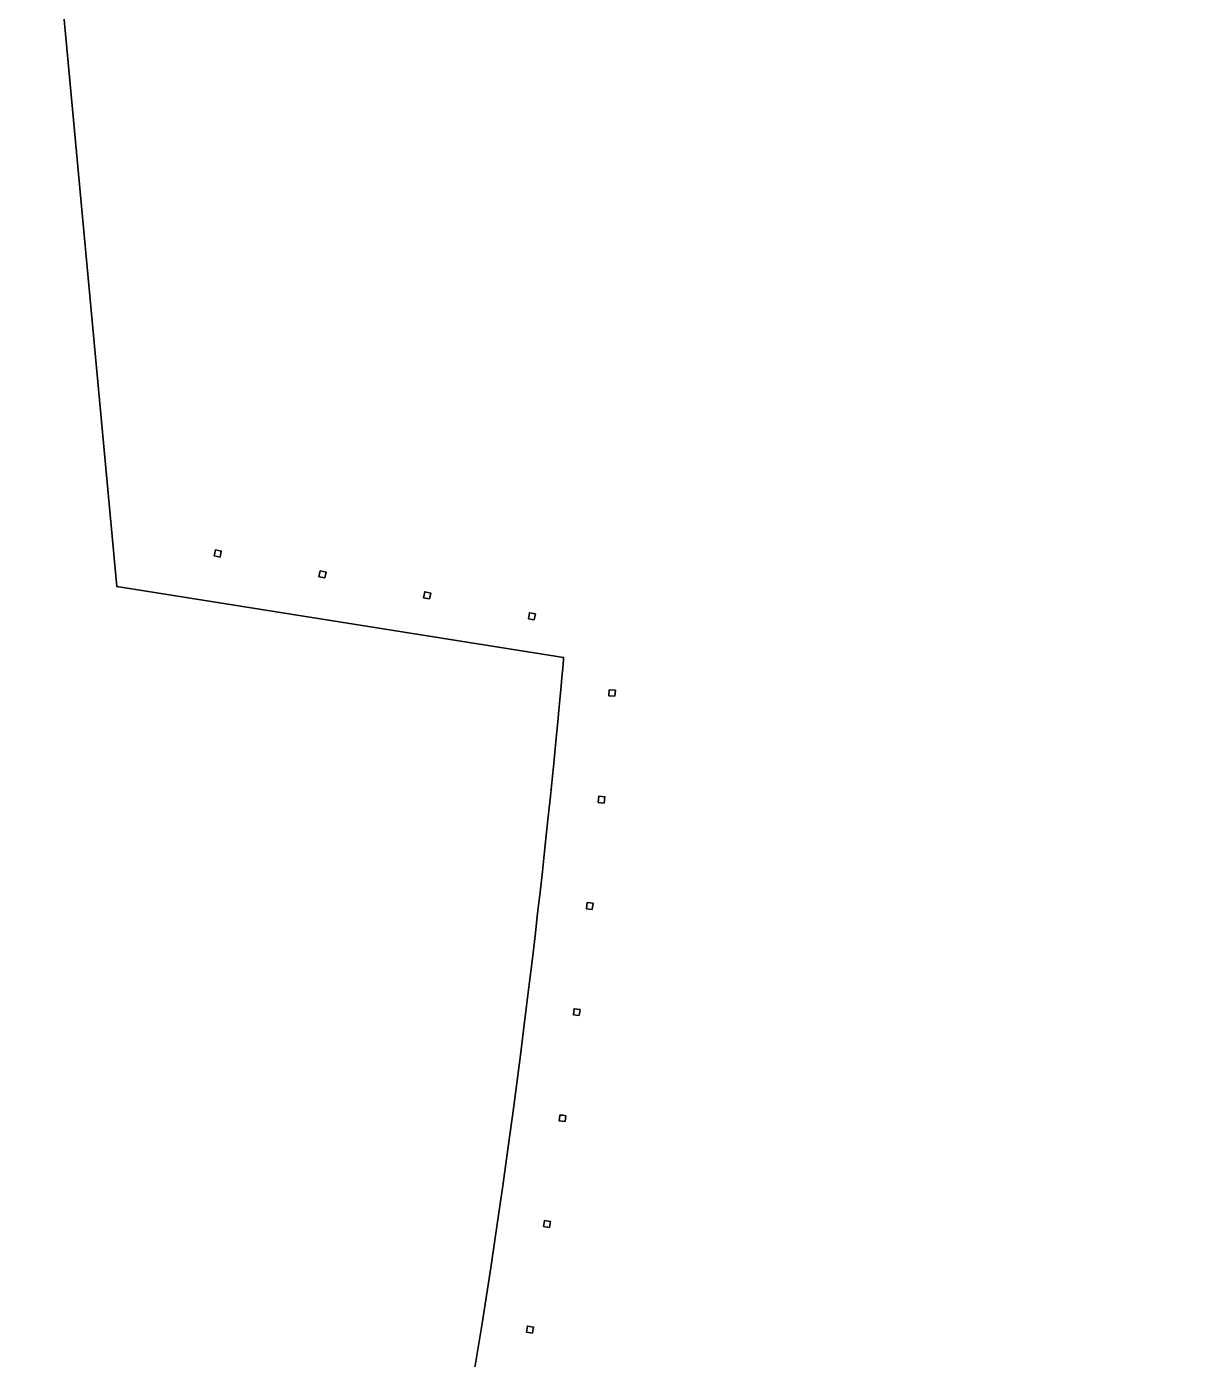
# Model space of a CAD drawing. Header units: millimetres. Extents: x 24 to 984, y -529 to -8.
# Drawn here: x 720.8 to 821.7, y -408 to -291.3 of the extents above; entities that cross this region are included whole.
import ezdxf

# ---------------------------------------------------------------- set-up
doc = ezdxf.new("R2010")
doc.units = ezdxf.units.MM
doc.header["$MEASUREMENT"] = 0
doc.layers.add('基本型', color=7, linetype='Continuous', lineweight=0)

# ---------------------------------------------------------------- blocks, each defined once
blk = doc.blocks.new('Block_16')
at = {"layer": '基本型', "color": 251, "lineweight": 35, "true_color": 0x606060}
blk.add_open_spline([(720.84, -255.44), (720.84, -255.44), (728.72, -340.31), (728.72, -340.31), (728.72, -340.31), (767.85, -346.51), (767.85, -346.51), (767.85, -346.51), (760.87, -430.79), (746.19, -463.75), (746.19, -463.75), (785.58, -491.27), (853.22, -491.49), (853.22, -491.49), (853.21, -491.5), (853.21, -491.5), (853.35, -491.5), (853.49, -491.5), (853.63, -491.5), (853.77, -491.5), (853.9, -491.5), (854.04, -491.5), (854.04, -491.5), (854.04, -491.49), (854.04, -491.49), (921.67, -491.27), (961.07, -463.75), (961.07, -463.75), (946.38, -430.79), (939.06, -346.51), (939.06, -346.51), (939.06, -346.51), (978.53, -340.31), (978.53, -340.31), (978.53, -340.31), (984.3, -255.44), (984.3, -255.44)], degree=3, knots=[0, 0, 0, 0, 1, 1, 1, 2, 2, 2, 3, 3, 3, 4, 4, 4, 5, 5, 5, 6, 6, 6, 7, 7, 7, 8, 8, 8, 9, 9, 9, 10, 10, 10, 11, 11, 11, 12, 12, 12, 12], dxfattribs=at)
blk = doc.blocks.new('Block_15')
at = {"layer": '基本型', "color": 251, "lineweight": 35, "true_color": 0x606060}
for points, knots in [([(737.77, -337.73), (737.77, -337.73), (737.26, -337.63), (737.26, -337.63), (737.26, -337.63), (737.36, -337.11), (737.36, -337.11), (737.36, -337.11), (737.88, -337.21), (737.88, -337.21), (737.88, -337.21), (737.77, -337.73), (737.77, -337.73)], [0, 0, 0, 0, 1, 1, 1, 2, 2, 2, 3, 3, 3, 4, 4, 4, 4]), ([(746.94, -339.56), (746.94, -339.56), (746.42, -339.46), (746.42, -339.46), (746.42, -339.46), (746.53, -338.94), (746.53, -338.94), (746.53, -338.94), (747.05, -339.04), (747.05, -339.04), (747.05, -339.04), (746.94, -339.56), (746.94, -339.56)], [0, 0, 0, 0, 1, 1, 1, 2, 2, 2, 3, 3, 3, 4, 4, 4, 4]), ([(756.11, -341.4), (756.11, -341.4), (755.59, -341.29), (755.59, -341.29), (755.59, -341.29), (755.69, -340.77), (755.69, -340.77), (755.69, -340.77), (756.21, -340.88), (756.21, -340.88), (756.21, -340.88), (756.11, -341.4), (756.11, -341.4)], [0, 0, 0, 0, 1, 1, 1, 2, 2, 2, 3, 3, 3, 4, 4, 4, 4]), ([(765.28, -343.23), (765.28, -343.23), (764.76, -343.13), (764.76, -343.13), (764.76, -343.13), (764.86, -342.61), (764.86, -342.61), (764.86, -342.61), (765.38, -342.71), (765.38, -342.71), (765.38, -342.71), (765.28, -343.23), (765.28, -343.23)], [0, 0, 0, 0, 1, 1, 1, 2, 2, 2, 3, 3, 3, 4, 4, 4, 4]), ([(772.33, -349.92), (772.33, -349.92), (771.8, -349.87), (771.8, -349.87), (771.8, -349.87), (771.85, -349.34), (771.85, -349.34), (771.85, -349.34), (772.38, -349.39), (772.38, -349.39), (772.38, -349.39), (772.33, -349.92), (772.33, -349.92)], [0, 0, 0, 0, 1, 1, 1, 2, 2, 2, 3, 3, 3, 4, 4, 4, 4]), ([(771.4, -359.26), (771.4, -359.26), (770.88, -359.2), (770.88, -359.2), (770.88, -359.2), (770.93, -358.67), (770.93, -358.67), (770.93, -358.67), (771.46, -358.73), (771.46, -358.73), (771.46, -358.73), (771.4, -359.26), (771.4, -359.26)], [0, 0, 0, 0, 1, 1, 1, 2, 2, 2, 3, 3, 3, 4, 4, 4, 4]), ([(770.36, -368.57), (770.36, -368.57), (769.84, -368.51), (769.84, -368.51), (769.84, -368.51), (769.9, -367.98), (769.9, -367.98), (769.9, -367.98), (770.43, -368.04), (770.43, -368.04), (770.43, -368.04), (770.36, -368.57), (770.36, -368.57)], [0, 0, 0, 0, 1, 1, 1, 2, 2, 2, 3, 3, 3, 4, 4, 4, 4]), ([(769.22, -377.87), (769.22, -377.87), (768.7, -377.8), (768.7, -377.8), (768.7, -377.8), (768.76, -377.27), (768.76, -377.27), (768.76, -377.27), (769.29, -377.34), (769.29, -377.34), (769.29, -377.34), (769.22, -377.87), (769.22, -377.87)], [0, 0, 0, 0, 1, 1, 1, 2, 2, 2, 3, 3, 3, 4, 4, 4, 4]), ([(767.97, -387.15), (767.97, -387.15), (767.45, -387.07), (767.45, -387.07), (767.45, -387.07), (767.52, -386.58), (767.52, -386.58), (767.52, -386.58), (767.79, -386.59), (767.79, -386.59), (767.79, -386.59), (768.04, -386.65), (768.04, -386.65), (768.04, -386.65), (767.97, -387.15), (767.97, -387.15)], [0, 0, 0, 0, 1, 1, 1, 2, 2, 2, 3, 3, 3, 4, 4, 4, 5, 5, 5, 5]), ([(766.61, -396.41), (766.61, -396.41), (766.09, -396.33), (766.09, -396.33), (766.09, -396.33), (766.17, -395.81), (766.17, -395.81), (766.17, -395.81), (766.69, -395.89), (766.69, -395.89), (766.69, -395.89), (766.61, -396.41), (766.61, -396.41)], [0, 0, 0, 0, 1, 1, 1, 2, 2, 2, 3, 3, 3, 4, 4, 4, 4]), ([(765.12, -405.66), (765.12, -405.66), (764.6, -405.57), (764.6, -405.57), (764.6, -405.57), (764.68, -405.05), (764.68, -405.05), (764.68, -405.05), (765.21, -405.14), (765.21, -405.14), (765.21, -405.14), (765.12, -405.66), (765.12, -405.66)], [0, 0, 0, 0, 1, 1, 1, 2, 2, 2, 3, 3, 3, 4, 4, 4, 4])]:
    blk.add_open_spline(points, degree=3, knots=knots, dxfattribs=at)
at = {"layer": '基本型'}
blk.add_blockref('Block_16', (0, 0), dxfattribs=at)

msp = doc.modelspace()

# ---------------------------------------------------------------- block references
at = {"layer": '基本型'}
msp.add_blockref('Block_15', (0, 0), dxfattribs=at)

doc.saveas('drawing.dxf')
